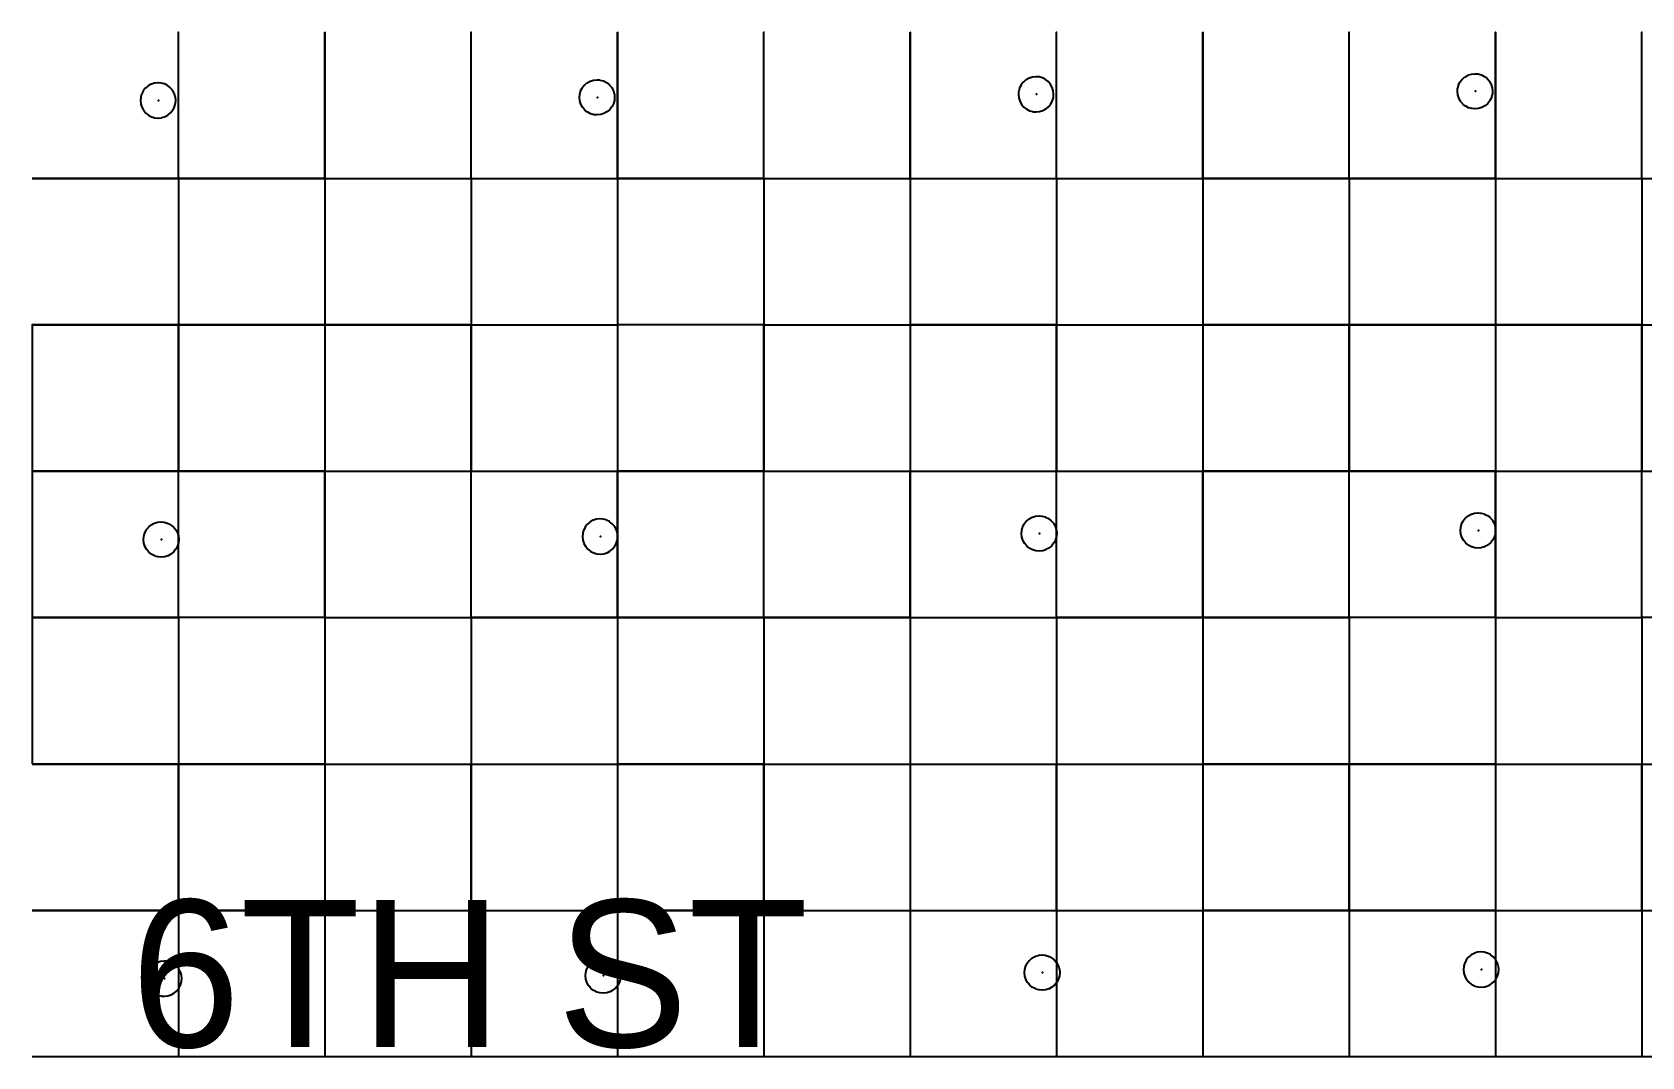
# Model space of a CAD drawing. Header units: metres. Extents: x 0 to 398, y -24 to 612.
# Drawn here: x 171 to 270, y 0 to 63 of the extents above; entities that cross this region are included whole.
import ezdxf

# ---------------------------------------------------------------- set-up
doc = ezdxf.new("R2010")
doc.units = ezdxf.units.M
for name, color, linetype in [('LAYER_01_CUT', 7, 'Continuous'), ('LAYER_04_GRID', 7, 'Continuous'), ('LAYER_05_LABELS', 7, 'Continuous')]:
    doc.layers.add(name, color=color, linetype=linetype)

msp = doc.modelspace()

# ---------------------------------------------------------------- linework, layer by layer
at = {"layer": 'LAYER_01_CUT'}
for points in [[(180, 54.006), (180, 63), (180, 62.994)], [(180, 54), (180, 62.994)], [(188.994, 63), (189, 63), (189, 54.006), (189, 54), (189, 45.006)], [(189, 63), (189, 62.994)], [(189, 54), (189, 62.994)], [(198, 54.006), (198, 63), (198, 62.994)], [(198, 54), (198, 62.994)], [(206.994, 63), (207, 63), (207, 54.006), (207, 54), (207, 45.006)], [(207, 63), (207, 62.994)], [(207, 54), (207, 62.994)], [(216, 54.006), (216, 63), (216, 62.994)], [(216, 54), (216, 62.994)], [(224.994, 63), (225, 63), (225, 54.006), (225, 54), (225, 45.006)], [(225, 63), (225, 62.994)], [(225, 54), (225, 62.994)], [(234, 54.006), (234, 63), (234, 62.994)], [(234, 54), (234, 62.994)], [(242.994, 63), (243, 63), (243, 54.006), (243, 54), (243, 45.006)], [(243, 63), (243, 62.994)], [(243, 54), (243, 62.994)], [(252, 54.006), (252, 63), (252, 62.994)], [(252, 54), (252, 62.994)], [(260.994, 63), (261, 63), (261, 54.006), (261, 54), (261, 45.006)], [(261, 63), (261, 62.994)], [(261, 54), (261, 62.994)], [(270, 54.006), (270, 63), (270, 62.994)], [(270, 54), (270, 62.994)], [(259.538, 60.427), (259.728, 60.447), (259.736, 60.447), (259.744, 60.447), (259.923, 60.432), (259.931, 60.431), (259.939, 60.429), (260.123, 60.378), (260.131, 60.376), (260.138, 60.372), (260.316, 60.283), (260.323, 60.279), (260.331, 60.274), (260.49, 60.149), (260.497, 60.143), (260.627, 59.988), (260.639, 59.974), (260.643, 59.967), (260.739, 59.79), (260.743, 59.782), (260.746, 59.774), (260.804, 59.586), (260.806, 59.578), (260.807, 59.57), (260.827, 59.379), (260.827, 59.371), (260.827, 59.364), (260.812, 59.184), (260.811, 59.177), (260.809, 59.169), (260.758, 58.985), (260.756, 58.977), (260.752, 58.969), (260.663, 58.792), (260.659, 58.784), (260.654, 58.777), (260.529, 58.618), (260.523, 58.611), (260.368, 58.48), (260.354, 58.469), (260.347, 58.464), (260.17, 58.368), (260.162, 58.365), (260.154, 58.362), (259.966, 58.304), (259.958, 58.302), (259.95, 58.301), (259.76, 58.281), (259.751, 58.28), (259.744, 58.281), (259.565, 58.296), (259.557, 58.297), (259.549, 58.298), (259.365, 58.349), (259.357, 58.352), (259.349, 58.355), (259.172, 58.444), (259.164, 58.448), (259.157, 58.454), (258.998, 58.579), (258.991, 58.585), (258.86, 58.74), (258.849, 58.753), (258.845, 58.761), (258.748, 58.937), (258.745, 58.945), (258.742, 58.953), (258.684, 59.141), (258.682, 59.149), (258.681, 59.158), (258.661, 59.348), (258.661, 59.356), (258.661, 59.364), (258.676, 59.543), (258.677, 59.551), (258.679, 59.559), (258.729, 59.743), (258.732, 59.751), (258.735, 59.758), (258.824, 59.936), (258.829, 59.943), (258.834, 59.95), (258.959, 60.11), (258.965, 60.116), (259.12, 60.247), (259.133, 60.259), (259.141, 60.263), (259.318, 60.359), (259.325, 60.363), (259.334, 60.366), (259.521, 60.424), (259.53, 60.426), (259.538, 60.427)], [(179.525, 58.052), (179.531, 58.058), (179.656, 58.218), (179.661, 58.225), (179.665, 58.232), (179.754, 58.41), (179.758, 58.418), (179.76, 58.426), (179.811, 58.609), (179.813, 58.617), (179.814, 58.625), (179.829, 58.804), (179.829, 58.812), (179.829, 58.82), (179.809, 59.01), (179.808, 59.019), (179.806, 59.027), (179.748, 59.215), (179.745, 59.223), (179.741, 59.231), (179.645, 59.407), (179.641, 59.415), (179.629, 59.429), (179.499, 59.584), (179.492, 59.589), (179.333, 59.715), (179.325, 59.72), (179.318, 59.724), (179.14, 59.813), (179.133, 59.816), (179.125, 59.819), (178.941, 59.87), (178.933, 59.871), (178.925, 59.872), (178.746, 59.887), (178.738, 59.888), (178.73, 59.887), (178.54, 59.868), (178.531, 59.866), (178.523, 59.864), (178.336, 59.807), (178.327, 59.804), (178.32, 59.8), (178.143, 59.704), (178.135, 59.699), (178.122, 59.688), (177.967, 59.557), (177.961, 59.55), (177.836, 59.391), (177.831, 59.384), (177.826, 59.376), (177.737, 59.199), (177.734, 59.191), (177.731, 59.183), (177.68, 59), (177.679, 58.992), (177.678, 58.984), (177.663, 58.805), (177.663, 58.797), (177.663, 58.789), (177.683, 58.598), (177.684, 58.59), (177.686, 58.582), (177.744, 58.394), (177.747, 58.386), (177.75, 58.378), (177.846, 58.201), (177.851, 58.194), (177.862, 58.18), (177.993, 58.025), (178, 58.019), (178.159, 57.894), (178.166, 57.889), (178.174, 57.885), (178.351, 57.796), (178.359, 57.792), (178.367, 57.79), (178.551, 57.739), (178.559, 57.737), (178.566, 57.736), (178.746, 57.721), (178.753, 57.721), (178.762, 57.721), (178.952, 57.741), (178.96, 57.742), (178.968, 57.745), (179.156, 57.802), (179.164, 57.805), (179.172, 57.809), (179.349, 57.905), (179.356, 57.91), (179.37, 57.921), (179.525, 58.052)], [(205.158, 58.081), (204.999, 58.206), (204.992, 58.212), (204.862, 58.367), (204.85, 58.38), (204.846, 58.388), (204.75, 58.564), (204.746, 58.572), (204.743, 58.58), (204.685, 58.768), (204.683, 58.777), (204.682, 58.785), (204.662, 58.975), (204.662, 58.983), (204.662, 58.991), (204.677, 59.17), (204.678, 59.178), (204.68, 59.186), (204.731, 59.37), (204.733, 59.378), (204.737, 59.385), (204.826, 59.563), (204.83, 59.57), (204.835, 59.578), (204.96, 59.737), (204.966, 59.743), (205.121, 59.874), (205.135, 59.886), (205.142, 59.89), (205.319, 59.986), (205.327, 59.99), (205.335, 59.993), (205.523, 60.051), (205.531, 60.053), (205.539, 60.054), (205.729, 60.074), (205.738, 60.074), (205.745, 60.074), (205.925, 60.059), (205.932, 60.058), (205.94, 60.056), (206.124, 60.005), (206.132, 60.003), (206.14, 59.999), (206.317, 59.91), (206.325, 59.906), (206.332, 59.901), (206.491, 59.776), (206.498, 59.77), (206.629, 59.615), (206.64, 59.601), (206.645, 59.594), (206.741, 59.417), (206.744, 59.409), (206.747, 59.401), (206.805, 59.213), (206.807, 59.205), (206.808, 59.197), (206.828, 59.007), (206.828, 58.998), (206.828, 58.991), (206.813, 58.812), (206.812, 58.804), (206.811, 58.796), (206.76, 58.612), (206.757, 58.604), (206.754, 58.596), (206.665, 58.419), (206.66, 58.411), (206.655, 58.404), (206.53, 58.245), (206.524, 58.238), (206.369, 58.107), (206.356, 58.096), (206.348, 58.091), (206.171, 57.995), (206.164, 57.992), (206.155, 57.989), (205.968, 57.931), (205.96, 57.929), (205.951, 57.928), (205.761, 57.908), (205.753, 57.908), (205.745, 57.908), (205.566, 57.923), (205.558, 57.924), (205.55, 57.926), (205.366, 57.976), (205.358, 57.979), (205.351, 57.982), (205.173, 58.071), (205.166, 58.075), (205.158, 58.081)], [(233.331, 60.088), (233.324, 60.093), (233.317, 60.097), (233.139, 60.186), (233.131, 60.189), (233.123, 60.192), (232.94, 60.243), (232.932, 60.244), (232.924, 60.245), (232.745, 60.26), (232.737, 60.261), (232.729, 60.26), (232.539, 60.241), (232.53, 60.239), (232.522, 60.237), (232.334, 60.179), (232.326, 60.177), (232.318, 60.173), (232.141, 60.077), (232.134, 60.072), (232.12, 60.061), (231.965, 59.93), (231.959, 59.923), (231.834, 59.764), (231.829, 59.757), (231.825, 59.749), (231.736, 59.572), (231.733, 59.564), (231.73, 59.556), (231.679, 59.372), (231.677, 59.364), (231.676, 59.357), (231.662, 59.177), (231.661, 59.17), (231.662, 59.162), (231.681, 58.971), (231.683, 58.963), (231.685, 58.955), (231.742, 58.767), (231.745, 58.759), (231.749, 58.751), (231.845, 58.574), (231.85, 58.567), (231.861, 58.553), (231.992, 58.398), (231.999, 58.392), (232.158, 58.267), (232.165, 58.262), (232.173, 58.258), (232.35, 58.169), (232.358, 58.165), (232.366, 58.163), (232.549, 58.112), (232.557, 58.11), (232.565, 58.109), (232.744, 58.094), (232.752, 58.094), (232.76, 58.094), (232.951, 58.114), (232.959, 58.115), (232.967, 58.117), (233.155, 58.175), (233.163, 58.178), (233.171, 58.182), (233.348, 58.278), (233.355, 58.282), (233.369, 58.294), (233.524, 58.425), (233.53, 58.431), (233.655, 58.591), (233.66, 58.598), (233.664, 58.605), (233.753, 58.783), (233.757, 58.791), (233.759, 58.798), (233.81, 58.982), (233.812, 58.99), (233.813, 58.998), (233.828, 59.177), (233.828, 59.185), (233.827, 59.193), (233.808, 59.383), (233.807, 59.392), (233.804, 59.4), (233.747, 59.588), (233.744, 59.596), (233.74, 59.604), (233.644, 59.78), (233.639, 59.788), (233.628, 59.801), (233.497, 59.957), (233.491, 59.962), (233.331, 60.088)], [(179.994, 54), (171, 54)], [(171.006, 54), (171, 54)], [(171.006, 54), (180, 54)], [(179.994, 54), (180, 54), (180, 45.006)], [(180, 54), (180, 54.006)], [(180, 54), (180, 53.994)], [(180, 54), (188.994, 54)], [(180, 54), (180.006, 54)], [(180, 53.994), (180, 45)], [(189, 54), (180.006, 54)], [(189, 54), (188.994, 54)], [(189, 54), (189, 53.994)], [(189, 54), (197.994, 54)], [(189, 54), (189.006, 54)], [(189, 53.994), (189, 45)], [(189.006, 54), (198, 54)], [(197.994, 54), (198, 54), (198, 45.006)], [(198, 54), (198, 54.006)], [(198.006, 54), (198, 54)], [(198, 54), (198, 53.994)], [(198, 54), (206.994, 54)], [(198, 53.994), (198, 45)], [(198.006, 54), (207, 54)], [(207, 54), (206.994, 54)], [(207, 54), (207, 53.994)], [(207, 54), (215.994, 54)], [(207, 54), (207.006, 54)], [(207, 53.994), (207, 45)], [(216, 54), (207.006, 54)], [(215.994, 54), (216, 54), (216, 45.006)], [(216, 54), (216, 54.006)], [(216, 54), (216, 53.994)], [(216, 54), (224.994, 54)], [(216, 54), (216.006, 54)], [(216, 53.994), (216, 45)], [(216.006, 54), (225, 54)], [(224.994, 54), (225, 54)], [(225.006, 54), (225, 54)], [(225, 54), (225, 53.994)], [(225, 54), (233.994, 54)], [(225, 53.994), (225, 45)], [(225.006, 54), (234, 54)], [(233.994, 54), (234, 54), (234, 45.006)], [(234, 54), (234, 54.006)], [(234, 54), (234, 53.994)], [(234, 54), (242.994, 54)], [(234, 54), (234.006, 54)], [(234, 53.994), (234, 45)], [(234.006, 54), (243, 54)], [(242.994, 54), (243, 54)], [(251.994, 54), (243, 54)], [(243.006, 54), (243, 54)], [(243, 54), (243, 53.994)], [(243, 53.994), (243, 45)], [(243.006, 54), (252, 54)], [(251.994, 54), (252, 54), (252, 45.006)], [(252, 54), (252, 54.006)], [(252, 54), (252, 53.994)], [(252, 54), (260.994, 54)], [(252, 54), (252.006, 54)], [(252, 53.994), (252, 45)], [(261, 54), (252.006, 54)], [(261, 54), (260.994, 54)], [(261, 54), (261, 53.994)], [(261, 54), (269.994, 54)], [(261, 54), (261.006, 54)], [(261, 53.994), (261, 45)], [(261.006, 54), (270, 54)], [(269.994, 54), (270, 54), (270, 45.006)], [(270, 54), (270, 54.006)], [(270.006, 54), (270, 54)], [(270, 54), (270, 53.994)], [(270, 54), (278.994, 54)], [(270, 53.994), (270, 45)], [(179.994, 45), (171, 45), (171, 36.006), (171, 36), (171, 27.006), (171, 27), (171, 18.006)], [(171.006, 45), (171, 45)], [(171.006, 45), (180, 45)], [(179.994, 45), (180, 45)], [(180, 45.006), (180, 45)], [(180, 36.006), (180, 45), (188.994, 45)], [(180, 44.994), (180, 45)], [(180, 45), (180.006, 45)], [(180, 44.994), (180, 36)], [(189, 45), (180.006, 45)], [(189, 45), (188.994, 45)], [(189, 45.006), (189, 45)], [(197.994, 45), (189, 45), (189, 36.006), (189, 36), (189, 27.006), (189, 27), (189, 18.006)], [(189, 44.994), (189, 45)], [(189, 45), (189.006, 45)], [(189, 44.994), (189, 36)], [(189.006, 45), (198, 45)], [(197.994, 45), (198, 45)], [(198, 45.006), (198, 45)], [(198, 36.006), (198, 45), (206.994, 45)], [(198.006, 45), (198, 45)], [(198, 44.994), (198, 45)], [(198, 44.994), (198, 36)], [(198.006, 45), (207, 45)], [(207, 45), (206.994, 45)], [(207, 45.006), (207, 45)], [(215.994, 45), (207, 45), (207, 36.006), (207, 36), (207, 27.006), (207, 27), (207, 18.006)], [(207, 44.994), (207, 45)], [(207, 45), (207.006, 45)], [(207, 44.994), (207, 36)], [(216, 45), (207.006, 45)], [(216, 45), (215.994, 45)], [(216, 45.006), (216, 45)], [(216, 36.006), (216, 45), (224.994, 45)], [(216, 44.994), (216, 45)], [(216, 45), (216.006, 45)], [(216, 44.994), (216, 36)], [(216.006, 45), (225, 45)], [(224.994, 45), (225, 45)], [(225, 45.006), (225, 45)], [(233.994, 45), (225, 45), (225, 36.006), (225, 36), (225, 27.006), (225, 27), (225, 18.006)], [(225.006, 45), (225, 45)], [(225, 44.994), (225, 45)], [(225, 44.994), (225, 36)], [(225.006, 45), (234, 45)], [(234, 45), (233.994, 45)], [(234, 45.006), (234, 45)], [(234, 36.006), (234, 45), (242.994, 45)], [(234, 44.994), (234, 45)], [(234, 45), (234.006, 45)], [(234, 44.994), (234, 36)], [(234.006, 45), (243, 45)], [(242.994, 45), (243, 45)], [(243, 45.006), (243, 45)], [(251.994, 45), (243, 45), (243, 36.006), (243, 36), (243, 27.006), (243, 27), (243, 18.006)], [(243.006, 45), (243, 45)], [(243, 44.994), (243, 45)], [(243, 44.994), (243, 36)], [(243.006, 45), (252, 45)], [(251.994, 45), (252, 45)], [(252, 45.006), (252, 45)], [(252, 36.006), (252, 45), (260.994, 45)], [(252, 44.994), (252, 45)], [(252, 45), (252.006, 45)], [(252, 44.994), (252, 36)], [(261, 45), (252.006, 45)], [(261, 45), (260.994, 45)], [(261, 45.006), (261, 45)], [(269.994, 45), (261, 45), (261, 36.006), (261, 36), (261, 27.006), (261, 27), (261, 18.006)], [(261, 44.994), (261, 45)], [(261, 45), (261.006, 45)], [(261, 44.994), (261, 36)], [(261.006, 45), (270, 45)], [(269.994, 45), (270, 45)], [(270, 45.006), (270, 45)], [(270, 36.006), (270, 45), (278.994, 45)], [(270.006, 45), (270, 45)], [(270, 44.994), (270, 45)], [(270, 44.994), (270, 36)], [(179.994, 36), (171, 36)], [(171.006, 36), (171, 36)], [(171.006, 36), (180, 36)], [(179.994, 36), (180, 36)], [(180, 36), (180, 36.006)], [(180, 27.006), (180, 36), (180, 35.994)], [(180, 36), (188.994, 36)], [(180, 36), (180.006, 36)], [(180, 27), (180, 35.994)], [(189, 36), (180.006, 36)], [(189, 36), (188.994, 36)], [(189, 36), (189, 35.994)], [(189, 36), (197.994, 36)], [(189, 36), (189.006, 36)], [(189, 27), (189, 35.994)], [(189.006, 36), (198, 36)], [(197.994, 36), (198, 36)], [(198, 36), (198, 36.006)], [(198, 27.006), (198, 36), (198, 35.994)], [(198.006, 36), (198, 36)], [(198, 36), (206.994, 36)], [(198, 27), (198, 35.994)], [(198.006, 36), (207, 36)], [(207, 36), (206.994, 36)], [(207, 36), (207, 35.994)], [(207, 36), (215.994, 36)], [(207, 36), (207.006, 36)], [(207, 27), (207, 35.994)], [(216, 36), (207.006, 36)], [(216, 36), (215.994, 36)], [(216, 36), (216, 36.006)], [(216, 27.006), (216, 36), (216, 35.994)], [(216, 36), (224.994, 36)], [(216, 36), (216.006, 36)], [(216, 27), (216, 35.994)], [(216.006, 36), (225, 36)], [(224.994, 36), (225, 36)], [(225.006, 36), (225, 36)], [(225, 36), (225, 35.994)], [(225, 36), (233.994, 36)], [(225, 27), (225, 35.994)], [(225.006, 36), (234, 36)], [(234, 36), (233.994, 36)], [(234, 36), (234, 36.006)], [(234, 27.006), (234, 36), (234, 35.994)], [(234, 36), (242.994, 36)], [(234, 36), (234.006, 36)], [(234, 27), (234, 35.994)], [(234.006, 36), (243, 36)], [(242.994, 36), (243, 36)], [(251.994, 36), (243, 36)], [(243.006, 36), (243, 36)], [(243, 36), (243, 35.994)], [(243, 27), (243, 35.994)], [(243.006, 36), (252, 36)], [(251.994, 36), (252, 36)], [(252, 36), (252, 36.006)], [(252, 27.006), (252, 36), (252, 35.994)], [(252, 36), (260.994, 36)], [(252, 36), (252.006, 36)], [(252, 27), (252, 35.994)], [(261, 36), (252.006, 36)], [(261, 36), (260.994, 36)], [(261, 36), (261, 35.994)], [(261, 36), (269.994, 36)], [(261, 36), (261.006, 36)], [(261, 27), (261, 35.994)], [(261.006, 36), (270, 36)], [(269.994, 36), (270, 36)], [(270, 36), (270, 36.006)], [(270, 27.006), (270, 36), (270, 35.994)], [(270.006, 36), (270, 36)], [(270, 36), (278.994, 36)], [(270, 27), (270, 35.994)], [(178.153, 32.558), (178.308, 32.688), (178.322, 32.7), (178.329, 32.704), (178.506, 32.8), (178.514, 32.804), (178.522, 32.807), (178.71, 32.865), (178.718, 32.867), (178.726, 32.868), (178.917, 32.888), (178.925, 32.888), (178.932, 32.888), (179.112, 32.873), (179.12, 32.872), (179.128, 32.87), (179.311, 32.82), (179.319, 32.817), (179.327, 32.813), (179.504, 32.725), (179.512, 32.72), (179.519, 32.715), (179.678, 32.59), (179.685, 32.584), (179.816, 32.429), (179.827, 32.416), (179.832, 32.408), (179.928, 32.231), (179.932, 32.224), (179.935, 32.215), (179.992, 32.028), (179.994, 32.019), (179.996, 32.011), (180.015, 31.821), (180.016, 31.813), (180.015, 31.805), (180, 31.626), (179.999, 31.618), (179.998, 31.61), (179.947, 31.426), (179.944, 31.418), (179.941, 31.41), (179.852, 31.233), (179.848, 31.225), (179.842, 31.218), (179.717, 31.059), (179.712, 31.052), (179.556, 30.922), (179.543, 30.91), (179.535, 30.906), (179.359, 30.81), (179.351, 30.806), (179.343, 30.803), (179.155, 30.745), (179.147, 30.743), (179.138, 30.742), (178.948, 30.722), (178.94, 30.722), (178.932, 30.722), (178.753, 30.737), (178.745, 30.738), (178.737, 30.74), (178.554, 30.79), (178.546, 30.793), (178.538, 30.797), (178.36, 30.885), (178.353, 30.89), (178.346, 30.895), (178.186, 31.02), (178.18, 31.026), (178.049, 31.181), (178.038, 31.194), (178.033, 31.202), (177.937, 31.379), (177.933, 31.386), (177.93, 31.395), (177.872, 31.583), (177.87, 31.591), (177.869, 31.599), (177.849, 31.789), (177.849, 31.798), (177.849, 31.805), (177.864, 31.984), (177.865, 31.992), (177.867, 32), (177.918, 32.184), (177.92, 32.192), (177.924, 32.2), (178.013, 32.377), (178.017, 32.385), (178.022, 32.392), (178.147, 32.551), (178.153, 32.558)], [(205.932, 30.908), (205.939, 30.908), (205.947, 30.909), (206.138, 30.928), (206.146, 30.93), (206.154, 30.932), (206.342, 30.989), (206.35, 30.992), (206.358, 30.996), (206.535, 31.092), (206.542, 31.097), (206.556, 31.108), (206.711, 31.239), (206.717, 31.246), (206.842, 31.405), (206.847, 31.412), (206.851, 31.42), (206.94, 31.597), (206.944, 31.605), (206.946, 31.613), (206.997, 31.796), (206.999, 31.804), (207, 31.812), (207.015, 31.991), (207.015, 31.999), (207.014, 32.007), (206.995, 32.197), (206.994, 32.206), (206.992, 32.214), (206.934, 32.402), (206.931, 32.41), (206.927, 32.418), (206.831, 32.595), (206.826, 32.602), (206.815, 32.616), (206.684, 32.771), (206.678, 32.777), (206.518, 32.902), (206.511, 32.907), (206.504, 32.911), (206.326, 33), (206.318, 33.003), (206.31, 33.006), (206.127, 33.057), (206.119, 33.059), (206.111, 33.06), (205.932, 33.074), (205.924, 33.075), (205.916, 33.074), (205.726, 33.055), (205.717, 33.053), (205.709, 33.051), (205.521, 32.994), (205.513, 32.991), (205.505, 32.987), (205.329, 32.891), (205.321, 32.886), (205.308, 32.875), (205.152, 32.744), (205.147, 32.737), (205.021, 32.578), (205.016, 32.571), (205.012, 32.563), (204.923, 32.386), (204.92, 32.378), (204.917, 32.37), (204.866, 32.187), (204.865, 32.179), (204.864, 32.171), (204.849, 31.992), (204.848, 31.984), (204.849, 31.976), (204.868, 31.786), (204.87, 31.777), (204.872, 31.769), (204.929, 31.581), (204.932, 31.573), (204.936, 31.565), (205.032, 31.388), (205.037, 31.381), (205.048, 31.367), (205.179, 31.212), (205.186, 31.206), (205.345, 31.081), (205.352, 31.076), (205.36, 31.072), (205.537, 30.983), (205.545, 30.98), (205.553, 30.977), (205.736, 30.926), (205.744, 30.924), (205.752, 30.923), (205.932, 30.908)], [(233.93, 32.596), (233.933, 32.588), (233.991, 32.4), (233.993, 32.392), (233.994, 32.384), (234.014, 32.194), (234.014, 32.185), (234.014, 32.178), (233.999, 31.999), (233.998, 31.991), (233.996, 31.983), (233.946, 31.799), (233.943, 31.791), (233.94, 31.783), (233.851, 31.606), (233.846, 31.598), (233.841, 31.591), (233.716, 31.432), (233.71, 31.425), (233.555, 31.294), (233.542, 31.283), (233.534, 31.279), (233.357, 31.182), (233.349, 31.179), (233.341, 31.176), (233.154, 31.118), (233.145, 31.116), (233.137, 31.115), (232.947, 31.095), (232.939, 31.095), (232.931, 31.095), (232.752, 31.11), (232.744, 31.111), (232.736, 31.113), (232.552, 31.163), (232.544, 31.166), (232.536, 31.169), (232.359, 31.258), (232.351, 31.263), (232.344, 31.268), (232.185, 31.393), (232.178, 31.399), (232.048, 31.554), (232.036, 31.567), (232.032, 31.575), (231.935, 31.752), (231.932, 31.759), (231.929, 31.768), (231.871, 31.955), (231.869, 31.964), (231.868, 31.972), (231.848, 32.162), (231.848, 32.17), (231.848, 32.178), (231.863, 32.357), (231.864, 32.365), (231.866, 32.373), (231.916, 32.557), (231.919, 32.565), (231.922, 32.573), (232.011, 32.75), (232.016, 32.757), (232.021, 32.765), (232.146, 32.924), (232.152, 32.931), (232.307, 33.061), (232.32, 33.073), (232.328, 33.077), (232.505, 33.173), (232.513, 33.177), (232.521, 33.18), (232.708, 33.238), (232.717, 33.24), (232.725, 33.241), (232.915, 33.261), (232.923, 33.261), (232.931, 33.261), (233.11, 33.246), (233.118, 33.245), (233.126, 33.243), (233.31, 33.192), (233.318, 33.19), (233.326, 33.186), (233.503, 33.098), (233.511, 33.093), (233.518, 33.088), (233.677, 32.963), (233.684, 32.957), (233.814, 32.802), (233.826, 32.789), (233.83, 32.781), (233.927, 32.604), (233.93, 32.596)], [(258.918, 32.751), (258.922, 32.759), (259.011, 32.936), (259.015, 32.944), (259.02, 32.951), (259.145, 33.11), (259.151, 33.117), (259.306, 33.248), (259.32, 33.259), (259.327, 33.264), (259.504, 33.36), (259.512, 33.364), (259.52, 33.367), (259.708, 33.424), (259.716, 33.426), (259.724, 33.428), (259.915, 33.447), (259.923, 33.448), (259.931, 33.447), (260.11, 33.432), (260.118, 33.431), (260.126, 33.43), (260.309, 33.379), (260.317, 33.376), (260.325, 33.373), (260.502, 33.284), (260.51, 33.28), (260.517, 33.275), (260.676, 33.149), (260.683, 33.144), (260.814, 32.989), (260.825, 32.975), (260.83, 32.968), (260.926, 32.791), (260.93, 32.783), (260.933, 32.775), (260.99, 32.587), (260.992, 32.579), (260.994, 32.57), (261.013, 32.38), (261.014, 32.372), (261.013, 32.364), (260.999, 32.185), (260.998, 32.177), (260.996, 32.169), (260.945, 31.986), (260.942, 31.978), (260.939, 31.97), (260.85, 31.792), (260.846, 31.785), (260.841, 31.778), (260.715, 31.618), (260.71, 31.612), (260.554, 31.481), (260.541, 31.47), (260.533, 31.465), (260.357, 31.369), (260.349, 31.365), (260.341, 31.362), (260.153, 31.305), (260.145, 31.302), (260.136, 31.301), (259.946, 31.282), (259.938, 31.281), (259.93, 31.281), (259.751, 31.296), (259.743, 31.297), (259.735, 31.299), (259.552, 31.35), (259.544, 31.353), (259.536, 31.356), (259.358, 31.445), (259.351, 31.449), (259.344, 31.454), (259.184, 31.579), (259.178, 31.585), (259.047, 31.74), (259.036, 31.754), (259.031, 31.761), (258.935, 31.938), (258.931, 31.946), (258.928, 31.954), (258.87, 32.142), (258.868, 32.15), (258.867, 32.158), (258.848, 32.349), (258.847, 32.357), (258.847, 32.365), (258.862, 32.544), (258.863, 32.552), (258.865, 32.56), (258.916, 32.743), (258.918, 32.751)], [(179.994, 27), (171, 27)], [(171.006, 27), (171, 27)], [(171.006, 27), (180, 27)], [(179.994, 27), (180, 27)], [(180, 27), (180, 27.006)], [(188.994, 27), (180, 27), (180, 18.006)], [(180, 27), (180, 26.994)], [(180, 27), (180.006, 27)], [(180, 26.994), (180, 18)], [(189, 27), (180.006, 27)], [(189, 27), (188.994, 27)], [(189, 27), (189, 26.994)], [(189, 27), (197.994, 27)], [(189, 27), (189.006, 27)], [(189, 26.994), (189, 18)], [(189.006, 27), (198, 27)], [(197.994, 27), (198, 27)], [(198, 27), (198, 27.006)], [(206.994, 27), (198, 27), (198, 18.006)], [(198.006, 27), (198, 27)], [(198, 27), (198, 26.994)], [(198, 26.994), (198, 18)], [(198.006, 27), (207, 27)], [(207, 27), (206.994, 27)], [(207, 27), (207, 26.994)], [(207, 27), (215.994, 27)], [(207, 27), (207.006, 27)], [(207, 26.994), (207, 18)], [(216, 27), (207.006, 27)], [(216, 27), (215.994, 27)], [(216, 27), (216, 27.006)], [(224.994, 27), (216, 27), (216, 18.006)], [(216, 27), (216, 26.994)], [(216, 27), (216.006, 27)], [(216, 26.994), (216, 18)], [(216.006, 27), (225, 27)], [(224.994, 27), (225, 27)], [(225.006, 27), (225, 27)], [(225, 27), (225, 26.994)], [(225, 27), (233.994, 27)], [(225, 26.994), (225, 18)], [(225.006, 27), (234, 27)], [(234, 27), (233.994, 27)], [(234, 27), (234, 27.006)], [(242.994, 27), (234, 27), (234, 18.006)], [(234, 27), (234, 26.994)], [(234, 27), (234.006, 27)], [(234, 26.994), (234, 18)], [(234.006, 27), (243, 27)], [(242.994, 27), (243, 27)], [(251.994, 27), (243, 27)], [(243.006, 27), (243, 27)], [(243, 27), (243, 26.994)], [(243, 26.994), (243, 18)], [(243.006, 27), (252, 27)], [(251.994, 27), (252, 27)], [(252, 27), (252, 27.006)], [(260.994, 27), (252, 27), (252, 18.006)], [(252, 27), (252, 26.994)], [(252, 27), (252.006, 27)], [(252, 26.994), (252, 18)], [(261, 27), (252.006, 27)], [(261, 27), (260.994, 27)], [(261, 27), (261, 26.994)], [(261, 27), (269.994, 27)], [(261, 27), (261.006, 27)], [(261, 26.994), (261, 18)], [(261.006, 27), (270, 27)], [(269.994, 27), (270, 27)], [(270, 27), (270, 27.006)], [(278.994, 27), (270, 27), (270, 18.006)], [(270.006, 27), (270, 27)], [(270, 27), (270, 26.994)], [(270, 26.994), (270, 18)], [(179.994, 18), (171, 18)], [(171.006, 18), (171, 18)], [(171.006, 18), (180, 18)], [(179.994, 18), (180, 18)], [(180, 18.006), (180, 18)], [(180, 9.006), (180, 18), (188.994, 18), (189, 18), (189, 9.006), (189, 9), (189, 0.006)], [(180, 17.994), (180, 18)], [(180, 18), (180.006, 18)], [(180, 17.994), (180, 9)], [(189, 18), (180.006, 18)], [(189, 18.006), (189, 18)], [(189, 17.994), (189, 18)], [(189, 18), (197.994, 18)], [(189, 18), (189.006, 18)], [(189, 17.994), (189, 9)], [(189.006, 18), (198, 18)], [(197.994, 18), (198, 18)], [(198, 18.006), (198, 18)], [(198, 9.006), (198, 18), (206.994, 18), (207, 18), (207, 9.006), (207, 9), (207, 0.006)], [(198.006, 18), (198, 18)], [(198, 17.994), (198, 18)], [(198, 17.994), (198, 9)], [(198.006, 18), (207, 18)], [(207, 18.006), (207, 18)], [(207, 17.994), (207, 18)], [(207, 18), (215.994, 18)], [(207, 18), (207.006, 18)], [(207, 17.994), (207, 9)], [(216, 18), (207.006, 18)], [(216, 18), (215.994, 18)], [(216, 18.006), (216, 18)], [(216, 9.006), (216, 18), (224.994, 18), (225, 18), (225, 9.006), (225, 9), (225, 0.006)], [(216, 17.994), (216, 18)], [(216, 18), (216.006, 18)], [(216, 17.994), (216, 9)], [(216.006, 18), (225, 18)], [(225, 18.006), (225, 18)], [(225.006, 18), (225, 18)], [(225, 17.994), (225, 18)], [(225, 18), (233.994, 18)], [(225, 17.994), (225, 9)], [(225.006, 18), (234, 18)], [(234, 18), (233.994, 18)], [(234, 18.006), (234, 18)], [(234, 9.006), (234, 18), (242.994, 18), (243, 18), (243, 9.006), (243, 9), (243, 0.006)], [(234, 17.994), (234, 18)], [(234, 18), (234.006, 18)], [(234, 17.994), (234, 9)], [(234.006, 18), (243, 18)], [(243, 18.006), (243, 18)], [(251.994, 18), (243, 18)], [(243.006, 18), (243, 18)], [(243, 17.994), (243, 18)], [(243, 17.994), (243, 9)], [(243.006, 18), (252, 18)], [(251.994, 18), (252, 18)], [(252, 18.006), (252, 18)], [(252, 9.006), (252, 18), (260.994, 18), (261, 18), (261, 9.006), (261, 9), (261, 0.006)], [(252, 17.994), (252, 18)], [(252, 18), (252.006, 18)], [(252, 17.994), (252, 9)], [(261, 18), (252.006, 18)], [(261, 18.006), (261, 18)], [(261, 17.994), (261, 18)], [(261, 18), (269.994, 18)], [(261, 18), (261.006, 18)], [(261, 17.994), (261, 9)], [(261.006, 18), (270, 18)], [(269.994, 18), (270, 18)], [(270, 18.006), (270, 18)], [(270, 9.006), (270, 18), (278.994, 18), (279, 18), (279, 9.006), (279, 9), (279, 0.006)], [(270.006, 18), (270, 18)], [(270, 17.994), (270, 18)], [(270, 17.994), (270, 9)], [(179.994, 9), (171, 9)], [(171.006, 9), (171, 9)], [(171.006, 9), (180, 9)], [(179.994, 9), (180, 9), (180, 0.006)], [(180, 9), (180, 9.006)], [(180, 9), (180, 8.994)], [(180, 9), (188.994, 9)], [(180, 9), (180.006, 9)], [(180, 8.994), (180, 0)], [(189, 9), (180.006, 9)], [(189, 9), (188.994, 9)], [(189, 9), (189, 8.994)], [(189, 9), (197.994, 9)], [(189, 9), (189.006, 9)], [(189, 8.994), (189, 0)], [(189.006, 9), (198, 9)], [(197.994, 9), (198, 9), (198, 0.006)], [(198, 9), (198, 9.006)], [(198.006, 9), (198, 9)], [(198, 9), (198, 8.994)], [(198, 9), (206.994, 9)], [(198, 8.994), (198, 0)], [(198.006, 9), (207, 9)], [(207, 9), (206.994, 9)], [(207, 9), (207, 8.994)], [(207, 9), (215.994, 9)], [(207, 9), (207.006, 9)], [(207, 8.994), (207, 0)], [(216, 9), (207.006, 9)], [(215.994, 9), (216, 9), (216, 0.006)], [(216, 9), (216, 9.006)], [(216, 9), (216, 8.994)], [(216, 9), (224.994, 9)], [(216, 9), (216.006, 9)], [(216, 8.994), (216, 0)], [(216.006, 9), (225, 9)], [(224.994, 9), (225, 9)], [(225.006, 9), (225, 9)], [(225, 9), (225, 8.994)], [(225, 9), (233.994, 9)], [(225, 8.994), (225, 0)], [(225.006, 9), (234, 9)], [(233.994, 9), (234, 9), (234, 0.006)], [(234, 9), (234, 9.006)], [(234, 9), (234, 8.994)], [(234, 9), (242.994, 9)], [(234, 9), (234.006, 9)], [(234, 8.994), (234, 0)], [(234.006, 9), (243, 9)], [(242.994, 9), (243, 9)], [(251.994, 9), (243, 9)], [(243.006, 9), (243, 9)], [(243, 9), (243, 8.994)], [(243, 8.994), (243, 0)], [(243.006, 9), (252, 9)], [(251.994, 9), (252, 9), (252, 0.006)], [(252, 9), (252, 9.006)], [(252, 9), (252, 8.994)], [(252, 9), (260.994, 9)], [(252, 9), (252.006, 9)], [(252, 8.994), (252, 0)], [(261, 9), (252.006, 9)], [(261, 9), (260.994, 9)], [(261, 9), (261, 8.994)], [(261, 9), (269.994, 9)], [(261, 9), (261.006, 9)], [(261, 8.994), (261, 0)], [(261.006, 9), (270, 9)], [(269.994, 9), (270, 9), (270, 0.006)], [(270, 9), (270, 9.006)], [(270.006, 9), (270, 9)], [(270, 9), (270, 8.994)], [(270, 9), (278.994, 9)], [(270, 8.994), (270, 0)], [(206.513, 6.001), (206.69, 5.912), (206.698, 5.907), (206.705, 5.902), (206.864, 5.777), (206.871, 5.771), (207.002, 5.616), (207.013, 5.603), (207.018, 5.595), (207.114, 5.418), (207.117, 5.411), (207.12, 5.402), (207.178, 5.215), (207.18, 5.206), (207.181, 5.198), (207.201, 5.008), (207.201, 5), (207.201, 4.992), (207.186, 4.813), (207.185, 4.805), (207.183, 4.797), (207.133, 4.613), (207.13, 4.605), (207.127, 4.598), (207.038, 4.42), (207.033, 4.413), (207.028, 4.405), (206.903, 4.246), (206.897, 4.239), (206.742, 4.109), (206.729, 4.097), (206.721, 4.093), (206.544, 3.997), (206.537, 3.993), (206.528, 3.99), (206.341, 3.932), (206.332, 3.93), (206.324, 3.929), (206.134, 3.909), (206.126, 3.909), (206.118, 3.909), (205.939, 3.924), (205.931, 3.925), (205.923, 3.927), (205.739, 3.978), (205.731, 3.98), (205.724, 3.984), (205.546, 4.073), (205.539, 4.077), (205.531, 4.082), (205.372, 4.207), (205.365, 4.213), (205.235, 4.368), (205.223, 4.381), (205.219, 4.389), (205.123, 4.566), (205.119, 4.574), (205.116, 4.582), (205.058, 4.77), (205.056, 4.778), (205.055, 4.786), (205.035, 4.976), (205.035, 4.985), (205.035, 4.992), (205.05, 5.171), (205.051, 5.179), (205.053, 5.187), (205.104, 5.371), (205.106, 5.379), (205.11, 5.387), (205.199, 5.564), (205.203, 5.572), (205.208, 5.579), (205.333, 5.738), (205.339, 5.745), (205.494, 5.876), (205.508, 5.887), (205.515, 5.892), (205.692, 5.988), (205.7, 5.991), (205.708, 5.994), (205.896, 6.052), (205.904, 6.054), (205.912, 6.055), (206.102, 6.075), (206.111, 6.075), (206.118, 6.075), (206.297, 6.06), (206.305, 6.059), (206.313, 6.057), (206.497, 6.007), (206.505, 6.004), (206.513, 6.001)], [(234.12, 5.589), (234.177, 5.401), (234.179, 5.393), (234.181, 5.385), (234.2, 5.194), (234.201, 5.186), (234.2, 5.178), (234.186, 4.999), (234.185, 4.991), (234.183, 4.983), (234.132, 4.8), (234.129, 4.792), (234.126, 4.784), (234.037, 4.607), (234.033, 4.599), (234.028, 4.592), (233.903, 4.433), (233.897, 4.426), (233.742, 4.295), (233.728, 4.284), (233.721, 4.279), (233.544, 4.183), (233.536, 4.179), (233.528, 4.176), (233.34, 4.119), (233.332, 4.117), (233.323, 4.115), (233.133, 4.096), (233.125, 4.095), (233.117, 4.096), (232.938, 4.111), (232.93, 4.112), (232.922, 4.113), (232.739, 4.164), (232.731, 4.167), (232.723, 4.17), (232.545, 4.259), (232.538, 4.263), (232.531, 4.268), (232.371, 4.394), (232.365, 4.399), (232.234, 4.554), (232.223, 4.568), (232.218, 4.575), (232.122, 4.752), (232.118, 4.76), (232.115, 4.768), (232.058, 4.956), (232.055, 4.964), (232.054, 4.973), (232.035, 5.163), (232.034, 5.171), (232.035, 5.179), (232.049, 5.358), (232.05, 5.366), (232.052, 5.374), (232.103, 5.557), (232.105, 5.565), (232.109, 5.573), (232.198, 5.751), (232.202, 5.758), (232.207, 5.765), (232.332, 5.925), (232.338, 5.931), (232.493, 6.062), (232.507, 6.073), (232.514, 6.078), (232.691, 6.174), (232.699, 6.178), (232.707, 6.181), (232.895, 6.238), (232.903, 6.241), (232.911, 6.242), (233.102, 6.261), (233.11, 6.262), (233.118, 6.262), (233.297, 6.247), (233.305, 6.246), (233.313, 6.244), (233.496, 6.193), (233.504, 6.19), (233.512, 6.187), (233.689, 6.098), (233.697, 6.094), (233.704, 6.089), (233.863, 5.964), (233.87, 5.958), (234.001, 5.803), (234.012, 5.789), (234.017, 5.782), (234.113, 5.605), (234.117, 5.597), (234.12, 5.589)], [(259.722, 4.357), (259.73, 4.353), (259.738, 4.351), (259.922, 4.3), (259.93, 4.298), (259.937, 4.297), (260.117, 4.282), (260.124, 4.282), (260.133, 4.282), (260.323, 4.302), (260.331, 4.303), (260.339, 4.305), (260.527, 4.363), (260.535, 4.366), (260.543, 4.37), (260.72, 4.466), (260.727, 4.47), (260.741, 4.482), (260.896, 4.612), (260.902, 4.619), (261.027, 4.778), (261.032, 4.786), (261.036, 4.793), (261.125, 4.97), (261.129, 4.978), (261.131, 4.986), (261.182, 5.17), (261.184, 5.178), (261.185, 5.186), (261.2, 5.365), (261.2, 5.373), (261.2, 5.381), (261.18, 5.571), (261.179, 5.579), (261.177, 5.588), (261.119, 5.775), (261.116, 5.784), (261.112, 5.791), (261.016, 5.968), (261.012, 5.976), (261, 5.989), (260.87, 6.144), (260.863, 6.15), (260.704, 6.275), (260.696, 6.28), (260.689, 6.285), (260.511, 6.374), (260.504, 6.377), (260.496, 6.38), (260.312, 6.43), (260.304, 6.432), (260.296, 6.433), (260.117, 6.448), (260.109, 6.448), (260.101, 6.448), (259.911, 6.428), (259.902, 6.427), (259.894, 6.425), (259.707, 6.367), (259.698, 6.364), (259.691, 6.361), (259.514, 6.264), (259.506, 6.26), (259.493, 6.249), (259.338, 6.118), (259.332, 6.111), (259.207, 5.952), (259.202, 5.945), (259.197, 5.937), (259.108, 5.76), (259.105, 5.752), (259.102, 5.744), (259.051, 5.56), (259.05, 5.552), (259.049, 5.544), (259.034, 5.365), (259.034, 5.358), (259.034, 5.349), (259.054, 5.159), (259.055, 5.151), (259.057, 5.143), (259.115, 4.955), (259.118, 4.947), (259.121, 4.939), (259.217, 4.762), (259.222, 4.754), (259.233, 4.741), (259.364, 4.586), (259.371, 4.58), (259.53, 4.455), (259.537, 4.45), (259.545, 4.445), (259.722, 4.357)], [(178.051, 4.985), (178.036, 4.806), (178.035, 4.798), (178.036, 4.79), (178.055, 4.6), (178.057, 4.591), (178.059, 4.583), (178.117, 4.395), (178.119, 4.387), (178.123, 4.379), (178.219, 4.203), (178.224, 4.195), (178.235, 4.182), (178.366, 4.026), (178.373, 4.021), (178.532, 3.895), (178.539, 3.89), (178.547, 3.886), (178.724, 3.797), (178.732, 3.794), (178.74, 3.791), (178.924, 3.74), (178.931, 3.739), (178.939, 3.738), (179.119, 3.723), (179.126, 3.722), (179.134, 3.723), (179.325, 3.742), (179.333, 3.744), (179.341, 3.746), (179.529, 3.804), (179.537, 3.806), (179.545, 3.81), (179.722, 3.906), (179.729, 3.911), (179.743, 3.922), (179.898, 4.053), (179.904, 4.06), (180.029, 4.219), (180.034, 4.226), (180.038, 4.234), (180.127, 4.411), (180.131, 4.419), (180.133, 4.427), (180.184, 4.61), (180.186, 4.618), (180.187, 4.626), (180.202, 4.805), (180.202, 4.813), (180.202, 4.821), (180.182, 5.012), (180.181, 5.02), (180.179, 5.028), (180.121, 5.216), (180.118, 5.224), (180.114, 5.232), (180.018, 5.409), (180.014, 5.416), (180.002, 5.43), (179.871, 5.585), (179.865, 5.591), (179.706, 5.716), (179.698, 5.721), (179.691, 5.725), (179.513, 5.814), (179.505, 5.818), (179.497, 5.82), (179.314, 5.871), (179.306, 5.873), (179.298, 5.874), (179.119, 5.889), (179.111, 5.889), (179.103, 5.889), (178.913, 5.869), (178.904, 5.868), (178.896, 5.866), (178.708, 5.808), (178.7, 5.805), (178.692, 5.801), (178.516, 5.705), (178.508, 5.7), (178.495, 5.689), (178.339, 5.558), (178.334, 5.552), (178.209, 5.392), (178.203, 5.385), (178.199, 5.378), (178.11, 5.2), (178.107, 5.192), (178.104, 5.184), (178.053, 5.001), (178.052, 4.993), (178.051, 4.985)], [(278.994, 0), (270, 0), (269.994, 0), (261, 0), (260.994, 0), (252, 0), (251.994, 0), (243, 0), (242.994, 0), (234, 0), (233.994, 0), (225, 0), (224.994, 0), (216, 0), (215.994, 0), (207, 0), (206.994, 0), (198, 0), (197.994, 0), (189, 0), (188.994, 0), (180, 0), (179.994, 0), (171, 0)], [(180, 0.006), (180, 0)], [(189, 0.006), (189, 0)], [(198, 0.006), (198, 0)], [(207, 0.006), (207, 0)], [(216, 0.006), (216, 0)], [(225, 0.006), (225, 0)], [(234, 0.006), (234, 0)], [(243, 0.006), (243, 0)], [(252, 0.006), (252, 0)], [(261, 0.006), (261, 0)], [(270, 0.006), (270, 0)]]:
    msp.add_lwpolyline(points, dxfattribs=at)
at = {"layer": 'LAYER_04_GRID'}
for p in [(178.773, 58.805), (205.772, 58.991), (232.771, 59.177), (259.771, 59.364), (178.959, 31.805), (205.959, 31.992), (232.958, 32.178), (259.957, 32.365), (206.145, 4.992), (233.144, 5.179), (260.144, 5.365), (179.146, 4.806)]:
    msp.add_point(p, dxfattribs=at)

# ---------------------------------------------------------------- texts
at = {"layer": 'LAYER_05_LABELS'}
msp.add_text('6TH ST', height=9.045, dxfattribs=at).set_placement((177.07, 0.6))

doc.saveas('drawing.dxf')
